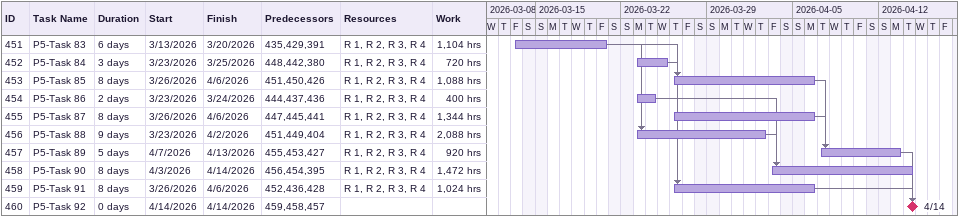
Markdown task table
| ID | Task | Duration | Start | Finish | Predecessors | Resources | Work (h) |
|---|---|---|---|---|---|---|---|
| 451 | P5-Task 83 | 6d | 2026-03-13 | 2026-03-20 | 435, 429, 391 | R 1, R 2, R 3, R 4 | 1104 |
| 452 | P5-Task 84 | 3d | 2026-03-23 | 2026-03-25 | 448, 442, 380 | R 1, R 2, R 3, R 4 | 720 |
| 453 | P5-Task 85 | 8d | 2026-03-26 | 2026-04-06 | 451, 450, 426 | R 1, R 2, R 3, R 4 | 1088 |
| 454 | P5-Task 86 | 2d | 2026-03-23 | 2026-03-24 | 444, 437, 436 | R 1, R 2, R 3, R 4 | 400 |
| 455 | P5-Task 87 | 8d | 2026-03-26 | 2026-04-06 | 447, 445, 441 | R 1, R 2, R 3, R 4 | 1344 |
| 456 | P5-Task 88 | 9d | 2026-03-23 | 2026-04-02 | 451, 449, 404 | R 1, R 2, R 3, R 4 | 2088 |
| 457 | P5-Task 89 | 5d | 2026-04-07 | 2026-04-13 | 455, 453, 427 | R 1, R 2, R 3, R 4 | 920 |
| 458 | P5-Task 90 | 8d | 2026-04-03 | 2026-04-14 | 456, 454, 395 | R 1, R 2, R 3, R 4 | 1472 |
| 459 | P5-Task 91 | 8d | 2026-03-26 | 2026-04-06 | 452, 436, 428 | R 1, R 2, R 3, R 4 | 1024 |
| 460 | P5-Task 92 | 0d | 2026-04-14 | 2026-04-14 | 459, 458, 457 |  |  |
